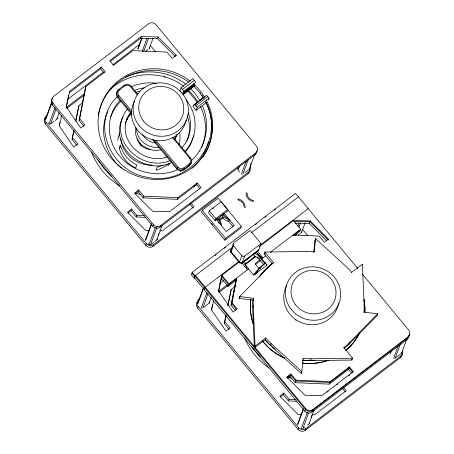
<?xml version="1.0" encoding="UTF-8"?>
<svg xmlns="http://www.w3.org/2000/svg" width="454" height="454" viewBox="0 0 454 454"><rect width="100%" height="100%" fill="white"/><g stroke="black" fill="none" stroke-linecap="round" stroke-linejoin="round"><path stroke-width="0.68" d="M194.562 85.942L183.212 94.619L183.643 93.445L183.138 92.673L183.552 91.549L195.43 82.48A2.054 0.511 52.6 0 0 194.34 80.352L192.927 78.644L181.05 87.713L179.915 90.8L181.589 92.832M301.167 373.477L301.842 371.65L271.191 343.599A55.768 53.362 20.2 0 1 265.789 337.918L265.113 339.745A55.768 53.362 20.2 0 0 270.516 345.42L301.167 373.477L301.257 372.643M313.725 252.078L314.934 240.438L315.604 238.617L346.254 266.674A55.768 53.362 20.2 0 1 351.657 272.349L351.572 272.576M301.842 371.65L303.215 358.348A55.768 53.362 20.2 0 0 311.081 358.785L352.656 358.223L351.986 360.05L310.411 360.607A55.768 53.362 20.2 0 1 302.546 360.175M314.145 252.146L315.604 238.617M76.788 145.189L72.055 139.474L73.781 130.548M75.773 120.259L78.917 105.532L82.764 102.598M72.055 139.474L74.133 130.241M75.863 121.32L78.917 105.532M83.808 126.11L79.075 120.389L85.318 88.138L85.937 86.453L105.169 71.766L101.299 67.084L69.763 91.163L66.386 106.979L80.761 128.073L84.858 124.946L79.694 118.71L85.937 86.453M229.049 329.167L224.316 323.452L225.91 315.212M227.766 305.604L231.177 289.51L235.024 286.576M224.316 323.452L226.132 315.592M228.124 305.298L231.177 289.51M231.024 305.213L235.808 280.498L236.738 277.973L231.954 302.687L231.024 305.213L235.331 310.411M59.19 125.684L59.922 122.245M61.097 116.74L61.392 115.367M61.568 115.747L59.366 126.059L73.735 147.158L77.838 144.026L72.674 137.789M66.063 107.286L68.56 95.601M211.303 310.349L212.478 304.844M213.539 301.098L211.626 310.037L225.996 331.136L230.099 328.004L224.934 321.767M218.624 290.447L221.654 276.259L228.668 284.737L236.426 278.813L231.648 303.527L236.806 309.764M193.188 136.733L193.393 135.786M183.637 93.479L194.976 84.819M135.973 127.574C132.449 141.438 148.106 153.435 161.051 149.616M137.903 94.477L131.166 86.283L130.48 86.663A4.114 3.938 20.2 0 0 124.719 85.948L123.999 85.409L118.67 89.495A5.142 4.92 20.2 0 0 117.949 96.435L117.592 97.428L118.006 97.264M183.07 169.558A4.114 3.938 20.2 0 0 183.314 169.387L184.035 169.927L184.415 168.939L189.715 164.887A5.142 4.92 20.2 0 0 190.436 157.952L189.744 158.276A4.114 3.938 20.2 0 1 189.17 163.826L189.727 164.825L189.352 165.863A5.142 4.92 20.2 0 0 191.213 162.555M208.511 141.71C205.9 152.016 200.01 161.448 191.906 168.326M192.956 137.675L190.288 144.854L185.652 152.011M177.219 134.429L174.824 139.736M125.469 123.238L125.679 122.62M187.496 139.503C190.311 131.842 190.107 123.193 187.207 115.588M51.523 102.695L45.78 118.307A1.027 0.982 20.2 0 0 45.411 119.169M45.638 119.697L52.096 102.133M249.887 170.449A5.142 4.92 20.2 0 1 248.037 173.734L153.021 246.295A5.142 4.92 20.2 0 1 145.819 245.398L45.343 123.993L45.962 122.308A5.142 4.92 20.2 0 1 46.683 115.367M52.363 104.914L52.982 103.228A5.142 4.92 20.2 0 1 53.703 96.288L148.719 23.727A5.142 4.92 20.2 0 1 155.921 24.624L256.397 146.029A5.142 4.92 20.2 0 1 255.681 152.97L255.057 154.655L160.041 227.21A5.142 4.92 20.2 0 1 152.839 226.319L52.363 104.914A5.142 4.92 20.2 0 1 52.414 98.586M55.059 107.592L49.077 123.851L48.215 122.813M56.018 109.068L50.513 124.033A1.027 0.982 20.2 0 1 50.275 124.169M56.807 119.226L59.202 112.723M69.558 91.725L69.144 92.849L100.68 68.77L101.299 67.084M79.075 120.389L79.694 118.71M110.231 61.472L140.638 38.255L141.256 36.57L158.06 36.978L176.214 55.184L175.806 56.307M141.767 37.994L138.175 47.755A1.027 0.982 20.2 0 0 137.851 48.811M138.033 49.14L142.102 38.085M142.187 51.347L146.977 38.335M143.629 51.523L148.418 38.516M153.032 38.261L149.207 48.669A1.027 0.982 20.2 0 0 149.451 47.437M175.108 56.375L157.442 38.658L158.06 36.978M119.22 147.993L120.344 144.945A29.856 28.568 20.2 0 0 136.802 164.927L135.678 167.974A29.856 28.568 20.2 0 1 119.22 147.993L120.86 146.738M127.943 213.068L131.019 210.718L131.637 209.033L136.802 215.275L144.463 215.593M134.963 193.983L138.039 191.639L138.657 189.954L143.822 196.19L177.94 197.626L197.178 182.939L201.048 187.616L169.518 211.695L152.714 211.292L134.56 193.086L138.657 189.954M145.927 217.364L136.183 216.955L136.802 215.275M197.178 182.939L196.559 184.619L177.321 199.306L143.203 197.876L143.822 196.19M204.697 96.571L193.364 105.215L192.95 106.429L196.117 110.384L206.377 102.553M208.448 100.079L209.129 98.229L207.756 96.566A2.054 0.511 52.6 0 0 206.252 95.561L194.374 104.63L193.966 105.754L193.404 105.203M145.751 239.105L151.494 223.493M145.609 240.495L151.591 224.231M145.819 245.398L146.438 243.719L45.962 122.308M152.839 226.319L153.458 224.634L52.982 103.228M196.117 110.384L197.252 107.297L209.129 98.229M155.268 227.732L149.048 244.649L148.186 243.611M157.186 226.614L150.484 244.825A1.027 0.982 20.2 0 1 150.331 244.922M153.021 246.295L153.639 244.61L248.656 172.049A5.142 4.92 20.2 0 0 250.114 166.306M160.041 227.21L160.659 225.53L255.681 152.97M180.561 171.68L180.97 170.556M158.117 235.382L158.838 233.43M154.683 241.624L156.778 240.024L162.044 225.712M177.321 199.306L177.94 197.626M202.223 210.259L201.576 212.018L224.912 240.217L240.751 228.124L241.397 226.364L218.062 198.165L202.223 210.259L225.559 238.458L224.912 240.217M209.322 210.781L208.573 212.812L215.054 220.644L226.932 211.575L227.681 209.544L221.2 201.712L209.322 210.781L215.803 218.618L215.054 220.644M357.741 268.49L295.588 193.387L192.275 272.281L191.344 274.806L194.21 278.274L195.521 275.459L305.718 408.611A5.142 4.92 20.2 0 0 312.919 409.508L407.942 336.947A5.142 4.92 20.2 0 0 408.657 330.007L362.701 274.477M194.21 278.274L195.141 275.748L231.517 247.963M238.866 166.595L238.146 168.548A1.027 0.982 20.2 0 0 237.822 169.609M238.004 169.938L239.201 166.686M241.443 174.092L246.227 161.085M242.884 174.274L248.389 159.309M198.319 301.03L198.943 299.345A5.142 4.92 20.2 0 0 198.222 306.285L197.603 307.971L298.079 429.376A5.142 4.92 20.2 0 0 305.281 430.273L400.297 357.712A5.142 4.92 20.2 0 0 402.176 353.916M198.04 302.285L203.307 287.978M197.899 303.675L203.642 288.063M204.311 289.731L205.242 287.206L238.849 261.544M250.279 165.477L250.994 163.525M244.978 172.668L249.178 169.467L254.683 154.502M248.037 173.734L248.656 172.049M206.842 292.87L201.338 307.829A1.027 0.982 20.2 0 0 201.542 308.022M208.04 293.698L202.773 308.011L209.067 303.204L211.224 297.347M233.532 243.514L231.489 249.064A2.054 1.969 20.2 0 0 231.2 251.839L239.553 261.93A2.054 1.969 20.2 0 0 242.436 262.287L258.78 249.808M221.348 277.105L221.654 276.259M230.944 252.543L233.469 245.671A2.054 1.969 20.2 0 1 233.759 242.896L250.103 230.416L261.05 243.639L258.525 250.506L242.175 262.991A2.054 1.969 20.2 0 1 239.298 262.633L230.944 252.543A2.054 1.969 20.2 0 1 231.228 249.768M221.036 277.944L228.05 286.417L228.981 283.892L248.605 268.91M239.298 262.633L241.823 255.767L233.469 245.671M242.175 262.991L244.706 256.124L261.05 243.639M239.706 296.576L253.508 298.284L252.838 300.111L239.031 298.397L239.706 296.576L267.854 267.724A55.768 53.362 20.2 0 1 273.575 262.662L264.784 252.044L264.114 253.871L272.349 263.825M255.21 274.454L255.398 273.944A62.578 59.877 20.2 0 1 265.244 262.889L267.037 265.057L256.073 251.777M264.994 263.553L265.244 262.889M265.113 339.745L254.382 347.94L252.611 307.704L253.287 305.882A55.768 53.362 20.2 0 1 253.508 298.284M267.729 268.07L267.854 267.724M273.404 263.121L273.575 262.662M297.801 226.217L298.999 222.965M254.382 347.94L255.052 346.118L253.287 305.882M295.889 235.501L296.61 233.549M299.004 227.045L300.44 223.141M259.2 246.755L293.517 220.548L300.65 229.168L299.719 231.693L294.85 235.41M300.417 233.447L301.467 232.647L305.054 222.891M326.568 240.699L309.39 223.482L310.32 220.956L293.517 220.548M270.516 345.42L271.191 343.599M306.28 251.715L306.365 251.488A55.768 53.362 20.2 0 1 314.225 251.919M310.32 220.956L328.475 239.162L328.168 240.001L310.014 221.796L293.908 221.41M280.203 397.046L283.279 394.696L283.898 393.011L289.062 399.253L296.025 399.543M287.427 378.415L289.987 376.457L290.918 373.931L296.082 380.168L330.2 381.604L349.438 366.917L353.308 371.593L321.778 395.672L304.974 395.269L286.82 377.064L290.918 373.931M303.051 358.808L303.215 358.348M296.797 401.285L288.443 400.933L289.062 399.253M349.438 366.917L348.507 369.442L329.275 384.129L295.151 382.694L296.082 380.168M310.411 360.607L311.081 358.785M303.278 408.77L298.011 423.083A1.027 0.982 20.2 0 0 297.722 424.229M297.869 424.473L303.613 408.855M298.079 429.376L298.698 427.696L198.222 306.285M408.855 335.171A5.142 4.92 20.2 0 1 407.011 339.473L311.989 412.033A5.142 4.92 20.2 0 1 304.793 411.137L305.718 408.611M307.29 412.363L301.308 428.627A1.027 0.982 20.2 0 0 301.513 428.82M362.054 265.062L362.388 264.154L351.657 272.349M308.493 413.191L302.744 428.803L304.844 427.203M305.281 430.273L305.9 428.587L400.916 356.027A5.142 4.92 20.2 0 0 402.55 350.743M311.989 412.033L312.919 409.508M311.098 417.408L312.295 414.156M314.066 410.337L309.038 424.002L307.466 425.199M329.275 384.129L330.2 381.604M343.786 347.832L343.871 347.605A55.768 53.362 20.2 0 0 349.591 342.543L377.739 313.697L363.853 312.21M344.331 348.541A55.768 53.362 20.2 0 0 348.916 344.365L349.591 342.543M363.864 305.184L364.159 304.39L362.388 264.154M348.916 344.365L377.07 315.519L377.739 313.697M390.264 353.916L391.223 351.311M393.703 358.07L398.249 345.71M400.411 343.939L395.145 358.251A1.027 0.982 20.2 0 1 394.708 358.439M406.699 339.132L401.438 353.445A1.027 0.982 20.2 0 0 401.682 352.208M400.297 357.712L400.916 356.027M407.011 339.473L407.942 336.947M110.634 116.973C112.757 111.02 116.309 105.583 120.912 101.259M125.9 122.001L128.215 117.336L131.393 113.296M186.878 141.075L187.196 140.292M201.428 147.925C207.257 134.895 206.689 119.391 200.486 106.599M107.927 111.304C98.467 130.525 105.283 154.928 121.581 168.213M177.219 134.373L174.194 139.264M123.051 116.945C107.706 146.029 144.014 176.152 171.481 162.566M199.828 151.21L200.112 150.671M118.67 89.495L119.419 89.994A4.114 3.938 20.2 0 0 118.846 95.55L132.018 111.463M183.212 94.619L182.849 94.347L194.726 85.278M130.349 112.938C113.114 136.206 141.971 166.243 167.004 156.902M253.094 275.101L258.054 269.409L263.689 264.387M127.455 109.079C105.419 136.637 139.758 172.798 169.909 160.756M181.821 147.703C190.464 138.555 192.814 124.407 188.234 112.779M120.151 100.249C105.215 115.532 106.287 141.71 120.531 157.056C134.129 172.826 158.106 178.195 177.185 169.875M184.795 151.318C198.426 137.755 198.267 114.26 186.026 99.852M117.376 96.43C89.404 123.675 111.156 172.157 147.368 177.236C189.187 186.952 225.649 141.336 206.065 102.7M239.031 298.397L239.911 297.495M191.276 160.795C206.144 147.391 210.622 124.402 202.58 106.162M190.243 163.599L190.686 163.19M110.793 88.916C130.508 70.938 162.787 70.052 183.796 86.328M118.846 95.55L117.961 96.407L131.87 113.25M153.866 139.832L177.213 168.042A5.142 4.92 20.2 0 0 184.415 168.939L183.87 167.872A4.114 3.938 20.2 0 1 178.11 167.157L176.861 169.036L177.27 168.877M141.256 36.57L109.726 60.649L113.596 65.331L132.835 50.644L166.953 52.074L172.117 58.311L176.214 55.184M68.043 99.051L103.467 72.004M113.023 64.706L139.452 44.526M66.687 107.235L84.705 93.479M66.63 108.489L84.086 95.158M51.041 123.63L54.185 121.229M55.235 120.429L56.285 119.629M145.535 51.472L148.157 49.469M119.419 89.994L124.719 85.948M183.552 91.549A2.054 0.511 52.6 0 0 182.463 89.421L194.34 80.352M183.138 92.673L194.477 84.013M183.365 92.945L194.704 84.291M195.356 104.244L197.518 102.593M199.675 100.941L203.454 98.058M194.374 104.63A2.054 0.511 52.6 0 1 195.878 105.634L207.756 96.566M183.87 167.872L189.17 163.826M183.978 168.882L184.307 168.627M131.637 209.033L127.54 212.166L145.694 230.371L149.196 230.456M151.012 244.428L153.634 242.425M212.591 208.732L213.647 207.926M215.803 218.618L227.681 209.544M219.242 219.815L222.483 217.341M219.776 220.479L223.555 217.591M225.559 238.458L241.397 226.364M214.986 255.545L216.11 254.688M224.531 248.253L225.655 247.396M255.415 224.673L256.533 223.816M264.96 217.381L266.084 216.524M274.505 210.094L275.629 209.237M251.771 232.505L298.454 196.849M260.522 244.99L308.181 208.602M239.247 261.992L222.023 275.141L218.646 290.957L233.021 312.051L237.119 308.924L231.954 302.687M219.742 283.461L223.68 280.459M245.052 264.126L255.137 256.425M245.279 264.597L255.925 256.47M218.385 291.644L227.392 284.766M260.034 259.841L254.966 263.712L258.837 268.388L263.785 264.614M261.867 258.78L265.766 255.801M270.226 252.396L300.65 229.168M293.301 235.382L300.338 230.008M218.89 292.467L227.902 285.589M255.471 264.534L261.101 260.233M228.05 286.417L236.886 279.67M298.318 235.053L299.368 234.247M267.043 265.034L253.78 275.164L243.253 262.446M328.475 239.162L324.377 242.288L319.213 236.052L293.068 234.956M255.052 346.118L265.789 337.918M287.019 377.512L290.611 374.771L295.77 381.014L329.893 382.444L349.126 367.757L353.002 372.433M283.898 393.011L279.8 396.143L297.955 414.349L301.456 414.434M327.096 392.216L328.225 391.354M336.669 384.907L337.799 384.044M348.496 375.872L349.62 375.015M395.667 357.848L400.91 353.842M196.781 184.562L193.92 186.407M125.815 77.027C145.149 68.038 169.268 71.051 185.896 84.348M131.195 86.845C139.043 83.332 147.879 82.1 156.392 83.269M134.202 90.528L138.969 88.876L144.877 87.679M136.013 92.27L139.883 91.192M158.86 147.317C147.987 148.572 136.37 139.872 136.535 128.505M264.784 252.044L306.365 251.488M264.114 253.871L265.414 253.854M140.638 38.255L157.442 38.658M294.691 223.124L309.39 223.482M159.694 230.706L162.498 230.774L194.028 206.695L191.015 203.057M312.658 414.701L314.758 414.752L346.289 390.673L343.706 387.557M156.045 142.874C150.745 142.641 145.518 139.753 142.891 135.082M376.207 315.411L377.07 315.519M140.848 194.613L135.4 193.098M291.462 378.182L288.733 377.416M259.745 258.962L257.043 257.492A22.581 21.605 20.2 0 0 256.09 257.043L255.108 256.555A2.287 2.191 20.2 0 1 254.632 256.141L254.546 256.045A3.206 3.07 20.2 0 1 254.053 255.318M119.623 185.822C107.087 178.093 97.025 166.3 91.776 152.504M269.086 367.973C258.292 360.584 249.592 350.091 244.627 337.969M218.034 218.732C220.303 220.218 221.393 222.976 221.399 225.621M123.562 169.802L124.073 170.188M111.917 176.629L103.818 168.423L97.298 159.099M314.934 240.438L315.888 241.318M188.438 90.221L193.455 95.567L198.023 102.019M190.442 88.343L195.316 93.796L199.715 100.34M260.528 357.241L252.611 347.86M188.733 165.477L189.363 165.841L184.063 169.887A5.142 4.92 20.2 0 1 176.867 168.996L152.618 139.701M150.251 45.338L155.66 51.87M187.65 90.522L197.564 102.502M210.628 118.29L211.978 119.924M302.512 229.315L307.92 235.847M181.05 87.713L182.463 89.421M195.878 105.634L197.252 107.297M164.234 76.351L165.097 77.396M238.435 170.454L239.723 172.015M173.371 137.335L190.436 157.952M130.48 86.663L137.477 95.119M172.458 137.386L189.744 158.276M343.871 347.605L352.656 358.223M351.436 359.386L351.986 360.05M257.157 250.863L262.838 257.724L257.974 254.966A22.581 21.605 20.2 0 0 257.015 254.518L256.033 254.03A2.287 2.191 20.2 0 1 255.562 253.616L255.437 253.468A3.206 3.07 20.2 0 1 254.978 252.793M224.27 213.471L234.196 225.468L226.279 231.517L216.41 219.594M256.453 252.367L261.805 258.831M257.991 255.313L264.943 263.706M228.01 220.496L233.106 226.694M257.373 256.998L263.53 264.432M100.68 68.77L104.119 72.929M196.559 184.619L199.998 188.779M348.507 369.442L351.521 373.08M155.887 140.303L178.11 167.157M131.966 114.748L117.597 97.383A5.142 4.92 20.2 0 1 117.978 90.732M211.57 223.334L212.864 224.9M241.607 262.735L247.288 269.597L245.586 264.427A22.581 21.605 20.2 0 1 245.347 263.433L245.069 262.401A2.287 2.191 20.2 0 0 244.757 261.862L244.638 261.714A3.206 3.07 20.2 0 0 244.053 261.135M189.965 204.221L192.978 207.858M342.225 388.198L345.239 391.836M221.966 275.419L228.981 283.892M138.039 191.639L143.203 197.876M289.987 376.457L295.151 382.694M192.275 272.281L195.141 275.748M191.963 273.121L194.828 276.588L195.209 276.299L305.411 409.457A5.142 4.92 20.2 0 0 312.613 410.348L407.63 337.787A5.142 4.92 20.2 0 0 409.502 333.996M194.59 277.984L304.793 411.137M131.019 210.718L136.183 216.955M283.279 394.696L288.443 400.933M200.322 92.894L200.742 93.479M295.894 320.235L295.321 319.361M251.692 346.516L252.146 347.191M201.945 95.255L202.331 95.856M202.711 96.458L203.086 97.071M142.567 134.48L142.721 134.776M254.075 255.307L253.797 254.28A22.581 21.605 20.2 0 0 253.638 253.582M222.738 214.197C223.612 217.177 226.472 219.066 229.395 219.668L228.754 221.393C225.57 220.78 222.539 218.522 221.904 215.202M131.172 86.3L131.178 86.317A5.142 4.92 20.2 0 0 123.97 85.448M255.636 274A62.578 59.877 20.2 0 1 257.929 270.976M259.75 268.842A62.578 59.877 20.2 0 1 260.375 268.161M264.262 264.324A62.578 59.877 20.2 0 1 264.932 263.734M314.69 360.283A54.486 52.131 20.2 0 1 302.75 360.181M275.158 349.188A54.486 52.131 20.2 0 1 265.391 339.796M345.891 350.386A57.573 55.087 20.2 0 0 359.653 332.759A57.573 55.087 20.2 0 1 345.88 350.414M272.366 263.519A57.573 55.087 20.2 0 0 259.399 276.934A57.573 55.087 20.2 0 1 272.36 263.541M364.88 312.011A57.573 55.087 20.2 0 0 363.966 299.572A57.573 55.087 20.2 0 1 364.868 312.04M305.9 428.587A5.142 4.92 20.2 0 1 298.698 427.696M197.603 307.971A5.142 4.92 20.2 0 1 197.655 301.643M338.593 303.3A27.768 26.57 20.2 0 1 302.841 323.174A27.768 26.57 20.2 0 1 286.565 285.555M301.66 232.454A1.027 0.982 20.2 0 1 301.467 232.647M301.791 231.591A1.027 0.982 20.2 0 1 301.791 232.187M197.791 303.522A1.027 0.982 20.2 0 1 197.711 303.346M197.711 302.744A1.027 0.982 20.2 0 1 197.904 302.409M209.317 301.967A1.027 0.982 20.2 0 1 209.203 303.079M309.367 422.941A1.027 0.982 20.2 0 1 309.231 423.803M141.432 146.131A9.256 8.859 20.2 0 1 140.042 142.942M206.218 100.016A57.573 55.087 20.2 0 1 161.187 179.375A57.573 55.087 20.2 0 1 100.277 107.507A57.573 55.087 20.2 0 1 190.232 81.153M193.376 83.746A57.573 55.087 20.2 0 1 204.578 97.128M205.6 101.702A57.573 55.087 20.2 0 1 203.017 156.993M98.189 115.6A57.573 55.087 20.2 0 1 188.512 82.015M193.251 85.874A57.573 55.087 20.2 0 1 203.261 97.695M160.659 225.53A5.142 4.92 20.2 0 1 153.458 224.634M256.936 150.859A5.142 4.92 20.2 0 1 255.057 154.655M153.639 244.61A5.142 4.92 20.2 0 1 146.438 243.719M249.672 168.451A5.142 4.92 20.2 0 1 249.802 168.933M45.343 123.993A5.142 4.92 20.2 0 1 45.718 117.342M186.214 119.947A27.768 26.57 20.2 0 1 150.268 139.089A27.768 26.57 20.2 0 1 134.305 101.577M49.56 124.18A1.027 0.982 20.2 0 1 49.282 124.044M57.056 117.989A1.027 0.982 20.2 0 1 56.875 119.169M157.027 238.787A1.027 0.982 20.2 0 1 156.778 240.024M149.434 244.939A1.027 0.982 20.2 0 1 149.105 244.717M145.507 239.383A1.027 0.982 20.2 0 1 145.615 239.23M249.422 168.23A1.027 0.982 20.2 0 1 249.178 169.467M152.272 165.069A29.856 28.568 20.2 0 1 120.775 138.612M126.734 118.244A29.856 28.568 20.2 0 1 131.495 113.625M179.602 132.369A29.856 28.568 20.2 0 1 178.989 144.667M169.972 163.763A29.856 28.568 20.2 0 1 168.094 165.665M117.79 140.343A29.856 28.568 20.2 0 1 119.777 132.994M150.37 149.321A13.472 12.894 20.2 0 1 137.199 138.686M169.07 163.219A29.856 28.568 20.2 0 1 156.051 170.154L157.175 167.106A29.856 28.568 20.2 0 0 163.344 164.881M126.399 120.248A29.856 28.568 20.2 0 1 127.523 119.044M228.033 218.391A7.378 7.06 20.2 0 1 223.482 213.635M216.694 218.919A7.378 7.06 20.2 0 1 220.417 224.208M218.198 222.426A7.378 7.06 20.2 0 1 218.692 223.101M220.457 215.843A3.995 3.825 20.2 0 1 218.124 219.038M252.611 307.704A55.768 53.362 20.2 0 1 252.838 300.111M364.159 304.39A55.768 53.362 20.2 0 1 363.938 311.983M248.327 258.275A5.658 5.414 20.2 0 1 245.415 260.278M244.706 256.124A2.054 1.969 20.2 0 1 241.823 255.767M238.021 199.011C237.669 200.81 241.642 200.623 242.538 202.597C244.326 203.857 243.259 207.557 245.154 207.631C245.427 203.398 242.152 199.652 238.021 199.011M253.36 200.566L253.145 201.525C249.019 200.884 245.745 197.144 246.017 192.91L247.038 192.927L247.543 196.009L248.934 198.279L250.79 199.641L253.36 200.566M302.619 363.121A57.573 55.087 20.2 0 0 328.384 360.294A57.573 55.087 20.2 0 1 302.608 363.149M262.52 340.96A57.573 55.087 20.2 0 0 284.942 358.314A57.573 55.087 20.2 0 1 262.514 340.988M250.88 299.152A57.573 55.087 20.2 0 0 253.525 324.741A57.573 55.087 20.2 0 1 250.869 299.175M291.218 309.361A27.768 26.57 20.2 0 0 338.616 304.282A27.768 26.57 20.2 0 0 309.191 266.986A27.768 26.57 20.2 0 0 291.218 309.361M295.77 305.031A22.626 21.65 20.2 0 0 334.388 300.889A22.626 21.65 20.2 0 0 310.411 270.505A22.626 21.65 20.2 0 0 295.77 305.031M138.958 125.383A27.768 26.57 20.2 0 0 186.356 120.304A27.768 26.57 20.2 0 0 156.931 83.008A27.768 26.57 20.2 0 0 138.958 125.383M143.509 121.053A22.626 21.65 20.2 0 0 182.128 116.911A22.626 21.65 20.2 0 0 158.151 86.527A22.626 21.65 20.2 0 0 143.509 121.053"/></g></svg>
